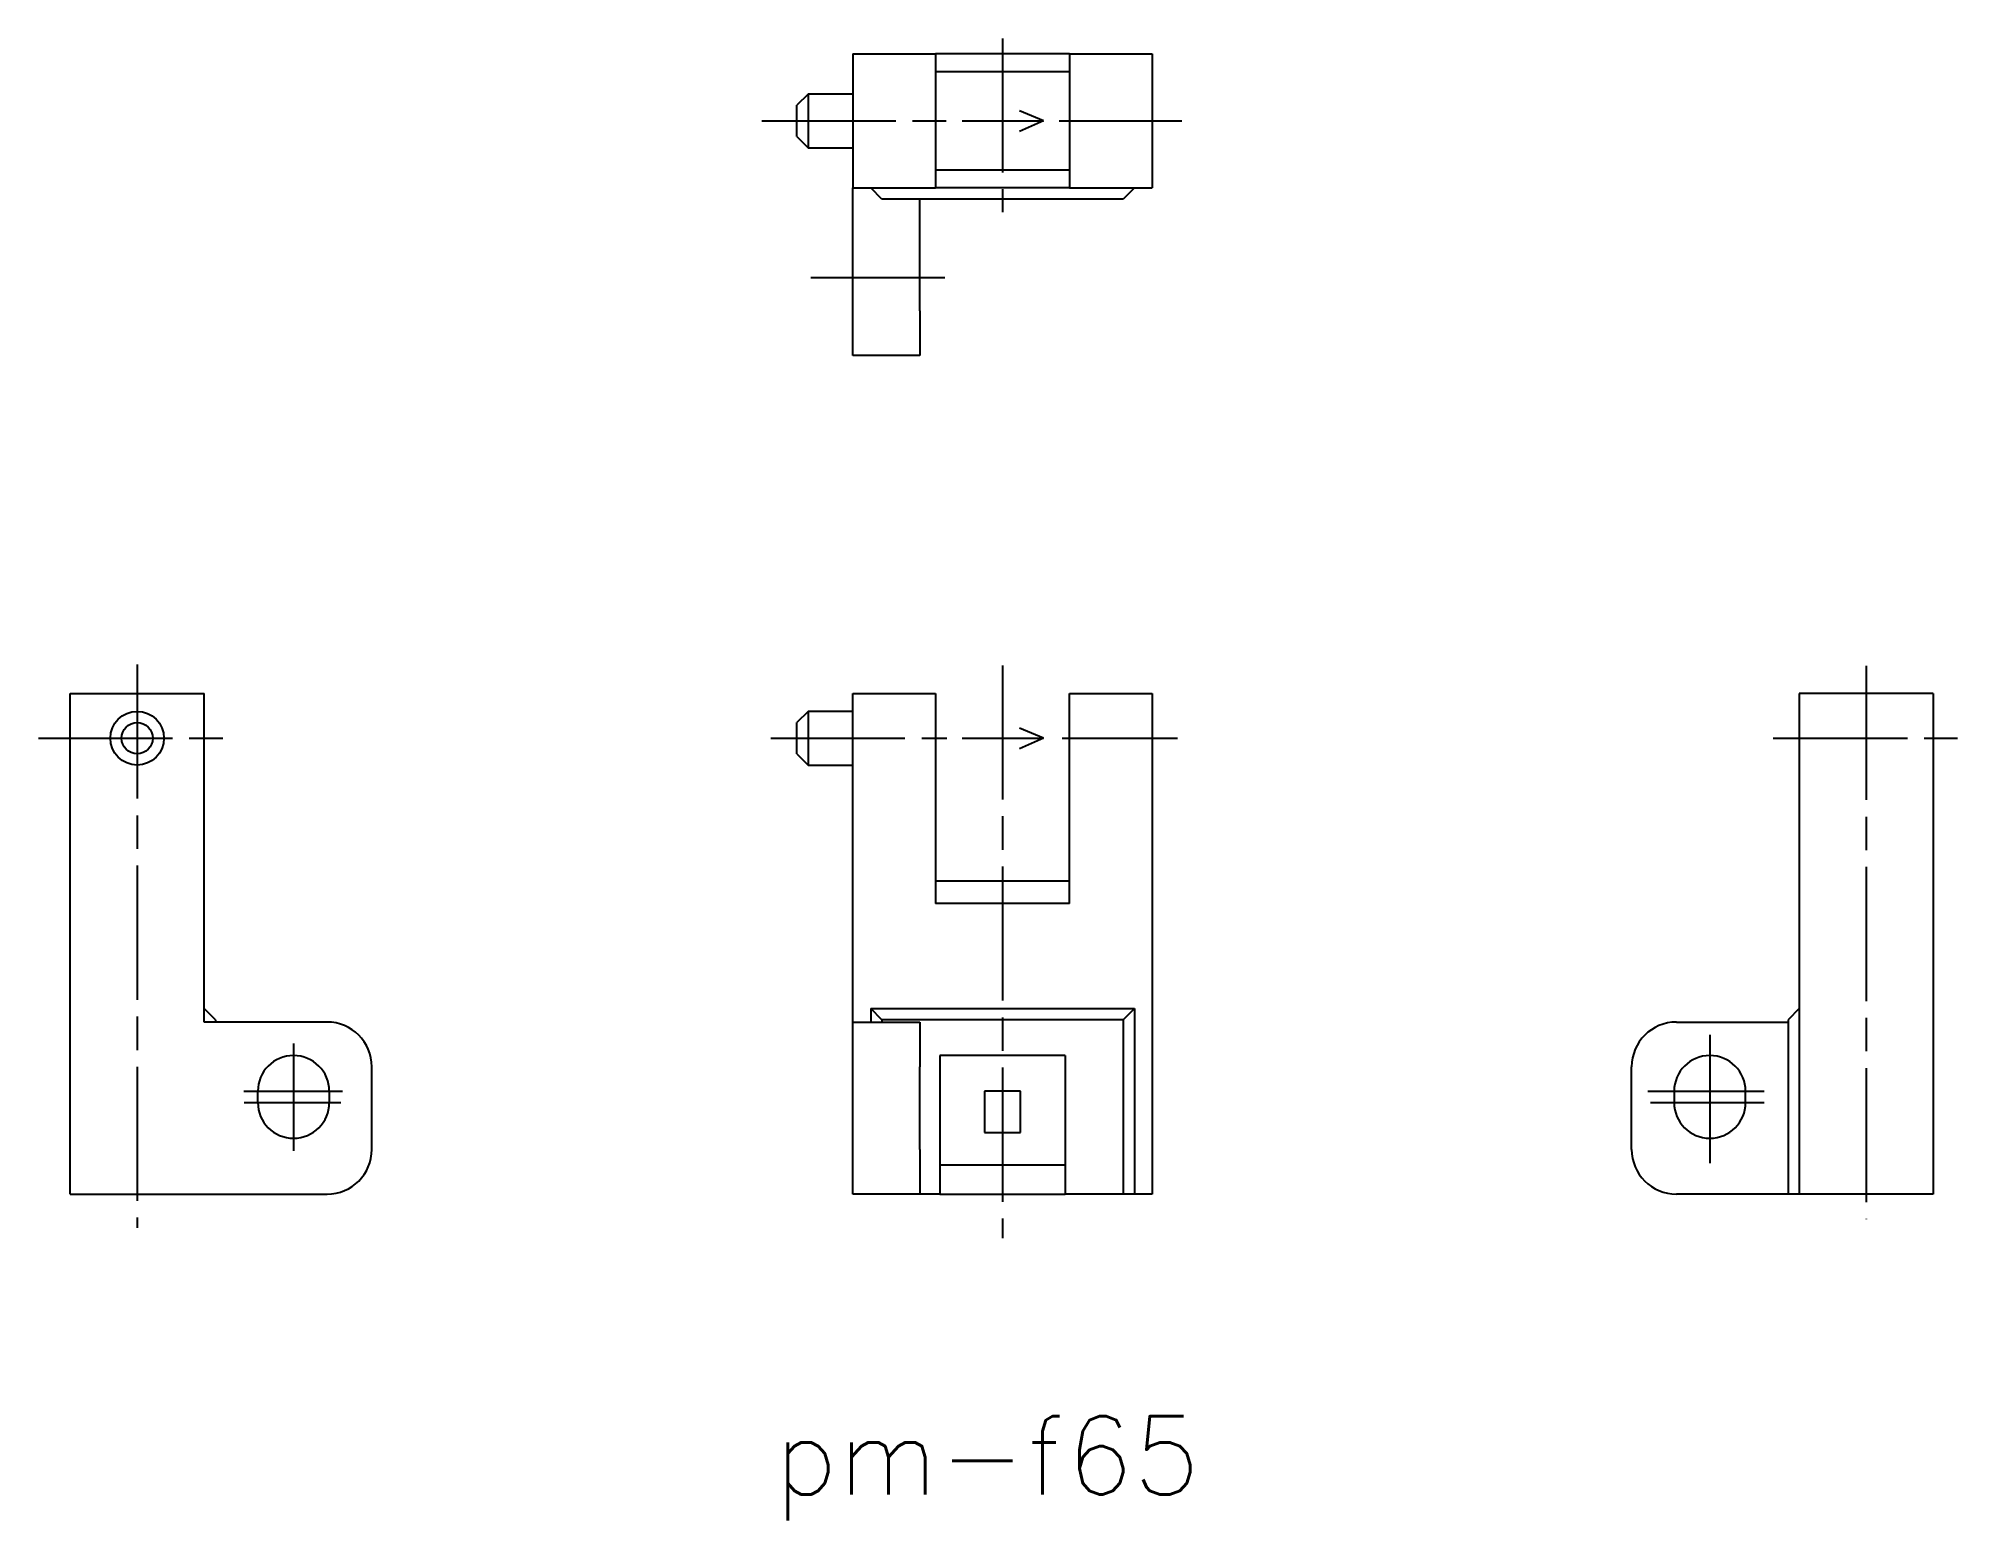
# Model space of a CAD drawing. Extents: x 57.9 to 143.9, y 129.1 to 195.5.
import ezdxf

# ---------------------------------------------------------------- set-up
doc = ezdxf.new("R2010")
doc.units = 0
doc.linetypes.add('AM_ISO08W050X2', pattern=[9, 6, -0.75, 1.5, -0.75])
doc.layers.get('0').update_dxf_attribs({"linetype": 'CONTINUOUS'})
doc.styles.get("Standard").update_dxf_attribs({"font": 'txt', "bigfont": 'bigfont'})

# ---------------------------------------------------------------- blocks, each defined once
blk = doc.blocks.new('*U3')
at = {"color": 2}
blk.add_text('pm-f65', height=3.5, dxfattribs=at).set_placement((90.794, 130.293))

msp = doc.modelspace()

# ---------------------------------------------------------------- linework, layer by layer
at = {"color": 4, "linetype": 'AM_ISO08W050X2'}
for p, q in [((101.001, 195.45), (101.001, 187.672)), ((90.228, 191.758), (98.545, 191.758)), ((103.533, 191.758), (109.029, 191.758)), ((92.416, 184.758), (98.922, 184.758)), ((62.274, 167.433), (62.274, 142.23)), ((101.001, 167.395), (101.001, 141.759)), ((139.657, 167.375), (139.657, 142.611)), ((57.856, 164.135), (66.624, 164.135)), ((90.633, 164.135), (98.513, 164.135)), ((103.675, 164.135), (108.832, 164.135)), ((135.495, 164.135), (143.876, 164.135)), ((132.657, 150.865), (132.657, 145.118)), ((69.274, 150.476), (69.274, 145.67)), ((67.044, 148.335), (71.457, 148.335)), ((129.881, 148.335), (135.083, 148.335)), ((67.06, 147.835), (71.391, 147.835)), ((130.005, 147.835), (135.083, 147.835))]:
    msp.add_line(p, q, dxfattribs=at)
at = {"color": 7, "linetype": 'CONTINUOUS'}
for p, q in [((94.301, 194.758), (98.001, 194.758)), ((94.301, 194.758), (94.301, 188.758)), ((98.001, 194.758), (98.001, 188.758)), ((104.001, 194.758), (98.001, 194.758)), ((104.001, 194.758), (104.001, 188.758)), ((104.001, 194.758), (107.701, 194.758)), ((107.701, 194.758), (107.701, 188.758)), ((104.001, 193.958), (98.001, 193.958)), ((92.301, 192.958), (91.801, 192.458)), ((94.301, 192.958), (92.301, 192.958)), ((92.301, 192.958), (92.301, 191.758)), ((91.801, 191.758), (91.801, 192.458)), ((91.801, 191.058), (91.801, 191.758)), ((91.801, 191.058), (92.301, 190.558)), ((92.301, 191.758), (92.301, 190.558)), ((92.301, 190.558), (94.301, 190.558)), ((104.001, 189.558), (98.001, 189.558)), ((94.301, 188.758), (98.001, 188.758)), ((94.301, 183.258), (94.301, 188.758)), ((95.601, 188.258), (95.101, 188.758)), ((104.001, 188.758), (98.001, 188.758)), ((104.001, 188.758), (107.701, 188.758)), ((106.901, 188.758), (106.401, 188.258)), ((106.401, 188.258), (95.601, 188.258)), ((97.301, 183.258), (97.301, 188.258)), ((94.301, 181.258), (94.301, 183.258)), ((97.301, 183.258), (97.301, 181.258)), ((97.301, 181.258), (94.301, 181.258)), ((59.274, 166.135), (65.274, 166.135)), ((59.274, 143.735), (59.274, 166.135)), ((65.274, 151.435), (65.274, 166.135)), ((94.301, 166.135), (98.001, 166.135)), ((94.301, 151.435), (94.301, 166.135)), ((98.001, 166.135), (98.001, 156.735)), ((104.001, 156.735), (104.001, 166.135)), ((104.001, 166.135), (107.701, 166.135)), ((107.701, 166.135), (107.701, 143.735)), ((142.657, 166.135), (136.657, 166.135)), ((136.657, 166.135), (136.657, 143.735)), ((142.657, 166.135), (142.657, 143.735)), ((92.301, 165.335), (91.801, 164.835)), ((94.301, 165.335), (92.301, 165.335)), ((92.301, 165.335), (92.301, 162.935)), ((91.801, 163.435), (91.801, 164.835)), ((91.801, 163.435), (92.301, 162.935)), ((92.301, 162.935), (94.301, 162.935)), ((104.001, 157.735), (98.001, 157.735)), ((104.001, 156.735), (98.001, 156.735)), ((65.774, 151.535), (65.274, 152.035)), ((70.774, 151.435), (65.274, 151.435)), ((65.774, 151.535), (65.774, 151.435)), ((94.301, 151.435), (97.301, 151.435)), ((94.301, 149.435), (94.301, 151.435)), ((95.101, 152.035), (95.101, 151.435)), ((95.601, 151.535), (95.101, 152.035)), ((95.101, 152.035), (106.901, 152.035)), ((95.601, 151.535), (95.601, 151.435)), ((106.401, 151.535), (95.601, 151.535)), ((97.301, 151.435), (97.301, 149.435)), ((106.901, 152.035), (106.401, 151.535)), ((106.401, 151.535), (106.401, 143.735)), ((106.901, 152.035), (106.901, 143.735)), ((131.157, 151.435), (136.157, 151.435)), ((136.657, 152.035), (136.157, 151.535)), ((136.157, 151.535), (136.157, 143.735)), ((103.801, 149.935), (98.201, 149.935)), ((98.201, 149.935), (98.201, 143.735)), ((103.801, 149.935), (103.801, 143.735)), ((72.774, 145.735), (72.774, 149.435)), ((94.301, 145.735), (94.301, 149.435)), ((97.301, 145.735), (97.301, 149.435)), ((129.157, 145.735), (129.157, 149.435)), ((67.674, 147.835), (67.674, 148.335)), ((70.874, 148.335), (70.874, 147.835)), ((101.801, 148.335), (100.201, 148.335)), ((100.201, 148.335), (100.201, 146.495)), ((101.801, 146.495), (101.801, 148.335)), ((131.057, 148.335), (131.057, 147.835)), ((134.257, 147.835), (134.257, 148.335)), ((100.201, 146.495), (101.801, 146.495)), ((94.301, 143.735), (94.301, 145.735)), ((97.301, 145.735), (97.301, 143.735)), ((103.801, 145.035), (98.201, 145.035)), ((59.274, 143.735), (70.774, 143.735)), ((97.301, 143.735), (94.301, 143.735)), ((98.201, 143.735), (97.301, 143.735)), ((98.201, 143.735), (103.801, 143.735)), ((106.401, 143.735), (103.801, 143.735)), ((106.901, 143.735), (106.401, 143.735)), ((107.701, 143.735), (106.901, 143.735)), ((136.157, 143.735), (131.157, 143.735)), ((136.657, 143.735), (136.157, 143.735)), ((142.657, 143.735), (136.657, 143.735))]:
    msp.add_line(p, q, dxfattribs=at)
at = {"color": 2}
for p, q in [((102.842, 191.758), (101.757, 192.213)), ((99.202, 191.758), (102.842, 191.758)), ((102.842, 191.758), (101.757, 191.292)), ((102.842, 164.135), (101.757, 164.59)), ((99.202, 164.135), (102.842, 164.135)), ((102.842, 164.135), (101.757, 163.668))]:
    msp.add_line(p, q, dxfattribs=at)
at = {"color": 7, "linetype": 'CONTINUOUS'}
for radius in [1.2, 0.7]:
    msp.add_circle((62.274, 164.135), radius, dxfattribs=at)
for centre, radius, start, end in [((70.774, 149.435), 2, 0, 90), ((131.157, 149.435), 2, 90, 180), ((69.274, 148.335), 1.6, 0, 180), ((132.657, 148.335), 1.6, 0, 180), ((69.274, 147.835), 1.6, 180, 0), ((132.657, 147.835), 1.6, 180, 0), ((70.774, 145.735), 2, 270, 0), ((131.157, 145.735), 2, 180, 270)]:
    msp.add_arc(centre, radius, start, end, dxfattribs=at)

# ---------------------------------------------------------------- block references
msp.add_blockref('*U3', (0, 0))

doc.saveas('drawing.dxf')
